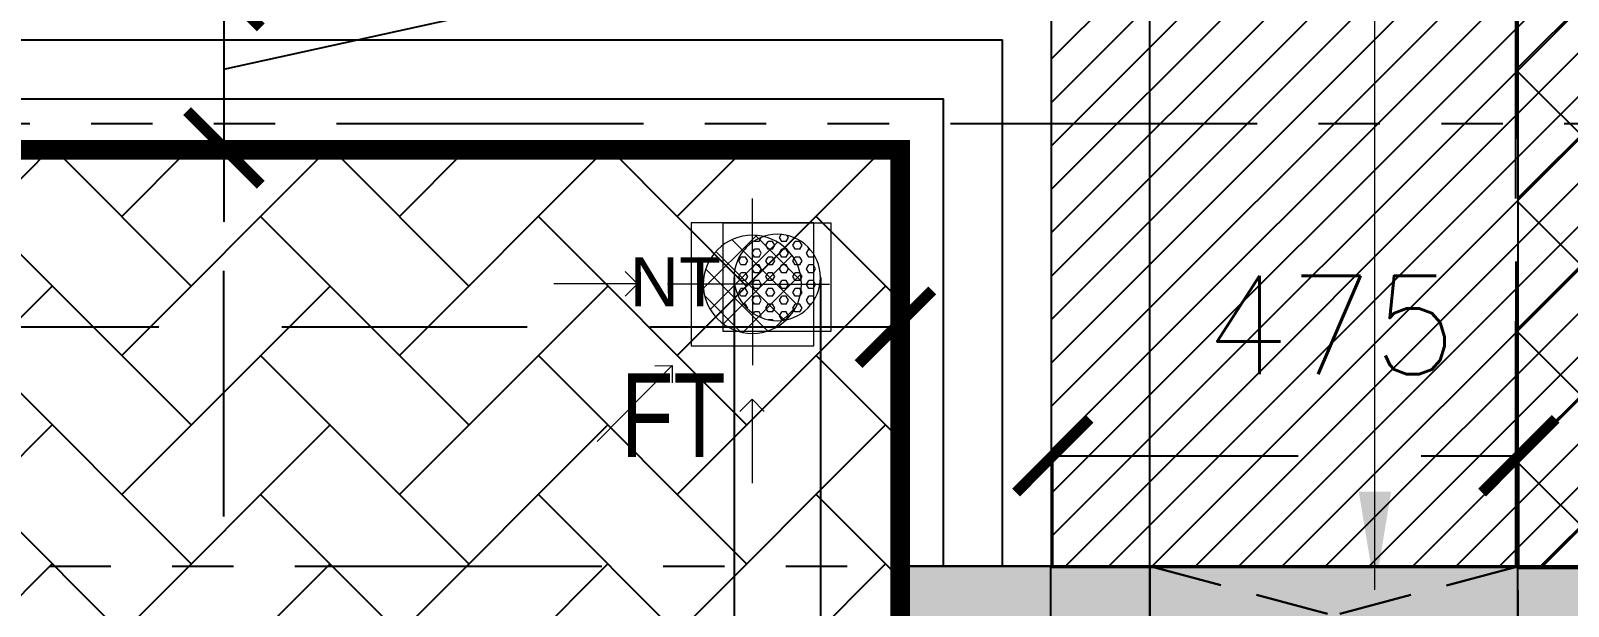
# Model space of a CAD drawing. Header units: millimetres. Extents: x 1135099 to 1230264, y -5736945 to -5695799.
# Drawn here: x 1208237 to 1209802, y -5701131 to -5700545 of the extents above; entities that cross this region are included whole.
import ezdxf

# ---------------------------------------------------------------- set-up
doc = ezdxf.new("R2010")
doc.units = ezdxf.units.MM
doc.header["$LTSCALE"] = 1000
doc.header["$MEASUREMENT"] = 0
for name, pattern in [('$0$AUDIT_D_120904163729-0', [0]), ('$0$PHANTOM2', [1.25, 0.625, -0.125, 0.125, -0.125, 0.125, -0.125]), ('2BHK-A - BACK$1$AUDIT_D_120904163729-0', [0]), ('2BHK-A - BACK$1$HIDDEN', [0.375, 0.25, -0.125]), ('AUDIT_D_120904163729-0', [0]), ('T8(T9 IS SIMILAR) - DIMENSION & TEXTING$0$HIDDEN', [0.375, 0.25, -0.125]), ('T8(T9 IS SIMILAR) - DIMENSION & TEXTING$1$AUDIT_D_120904163729-0', [0]), ('T8(T9 IS SIMILAR) - TYPICAL FLOOR ELEVATION$1$AUDIT_D_120904163729-0', [0]), ('T8(T9 IS SIMILAR)$0$$0$HIDDEN', [0.375, 0.25, -0.125]), ('T8(T9 IS SIMILAR)$0$HIDDEN', [0.375, 0.25, -0.125])]:
    doc.linetypes.add(name, pattern=pattern)
doc.layers.get('0').update_dxf_attribs({"linetype": 'AUDIT_D_120904163729-0'})
for name, color, linetype in [('$0$A-WALL-FEATURES', 6, '$0$AUDIT_D_120904163729-0'), ('2BHK-A - BACK$1$A-DECK SUNK 125', 8, 'Continuous'), ('2BHK-A - BACK$1$A-HATCH -160', 251, '2BHK-A - BACK$1$AUDIT_D_120904163729-0'), ('2BHK-A - BACK$1$ELE 1', 1, 'Continuous'), ('T8(T9 IS SIMILAR) - DIMENSION & TEXTING$0$A-DIMENSIONS', 2, 'T8(T9 IS SIMILAR) - DIMENSION & TEXTING$0$HIDDEN'), ('T8(T9 IS SIMILAR) - DIMENSION & TEXTING$0$A-PLUMBING', 7, 'T8(T9 IS SIMILAR) - DIMENSION & TEXTING$1$AUDIT_D_120904163729-0'), ('T8(T9 IS SIMILAR) - DIMENSION & TEXTING$0$U-TI-NT', 7, 'Continuous'), ('T8(T9 IS SIMILAR) - DIMENSION & TEXTING$0$U-TI-TEXT', 7, 'Continuous'), ('T8(T9 IS SIMILAR) - TYPICAL FLOOR ELEVATION$1$A-WALL HATCH', 252, 'T8(T9 IS SIMILAR) - TYPICAL FLOOR ELEVATION$1$AUDIT_D_120904163729-0'), ('T8(T9 IS SIMILAR) - TYPICAL FLOOR ELEVATION$1$A-WALL-FEATURES', 6, 'T8(T9 IS SIMILAR) - TYPICAL FLOOR ELEVATION$1$AUDIT_D_120904163729-0'), ('T8(T9 IS SIMILAR)$0$S-BEAM', 20, 'T8(T9 IS SIMILAR)$0$$0$HIDDEN'), ('T8_REFUGE COLUMNS$1$A-RCC COLS', 3, 'Continuous'), ('T8_TYPICAL COLUMNS$0$A-RCC COLS', 3, 'Continuous')]:
    doc.layers.add(name, color=color, linetype=linetype)
for name, color, linetype, lineweight in [('2BHK-A - BACK$1$$0$a-TOI-fixtures', 251, 'Continuous', 0), ('2BHK-A - BACK$1$a-TOI-fixtures', 251, 'Continuous', 0), ('2BHK-A - BACK$1$A-WALL- 160', 6, 'Continuous', 30), ('2BHK-A - BACK$1$Ele', 8, 'Continuous', 15), ('T8(T9 IS SIMILAR) - DIMENSION & TEXTING$1$a-Text', 4, 'Continuous', 0), ('T8(T9 IS SIMILAR) - DIMENSION & TEXTING$1$R0-18-10-2014-T1-1st Podium Floor Plan$0$Text', 2, 'Continuous', 0), ('T8(T9 IS SIMILAR)$0$D&W', 8, 'Continuous', 25)]:
    doc.layers.add(name, color=color, linetype=linetype, lineweight=lineweight)
doc.layers.add('A-RERA CARPET AREA', color=30, linetype='Continuous', plot=False)
doc.layers.add('T8(T9 IS SIMILAR) - DIMENSION & TEXTING$0$U-IPD-75mm RWP PIPE', color=7, linetype='Continuous', true_color=0x2a00ff)
doc.layers.add('T8_REFUGE COLUMNS$1$COL-HATCH', color=7, linetype='Continuous', lineweight=25, true_color=0xa3a3a3)
doc.styles.add('2BHK-A - BACK$1$Romans 1', font='romans.shx', dxfattribs={"height": 100})
doc.styles.add('T8(T9 IS SIMILAR) - DIMENSION & TEXTING$0$arial', font='sanss___.ttf')
doc.styles.add('T8(T9 IS SIMILAR) - DIMENSION & TEXTING$0$Romans 1', font='romans.shx', dxfattribs={"height": 100})
doc.styles.add('T8(T9 IS SIMILAR) - DIMENSION & TEXTING$1$ARIAL ARROW', font='swisscl.ttf')
doc.styles.add('T8(T9 IS SIMILAR) - DIMENSION & TEXTING$1$Tahoma', font='tahoma.ttf')
doc.dimstyles.new('2BHK-A - BACK$1$ALPINE S', dxfattribs={"dimscale": 0, "dimtxt": 100, "dimasz": 75, "dimexe": 0, "dimexo": 0, "dimgap": 75, "dimtad": 1, "dimdec": 0, "dimzin": 0, "dimdsep": 46, "dimtxsty": '2BHK-A - BACK$1$Romans 1', "dimblk": '2BHK-A - BACK$1$_ArchTick', "dimcen": 0.09, "dimclrd": 256, "dimclre": 256, "dimclrt": 7, "dimadec": 0, "dimazin": 0, "dimtfac": 1, "dimtdec": 0, "dimtofl": 0, "dimtmove": 1, "dimatfit": 0, "dimldrblk": '2BHK-A - BACK$1$_Open90', "dimfxl": 1, "dimtolj": 1, "dimtzin": 0, "dimarcsym": 0})
doc.dimstyles.new('T8(T9 IS SIMILAR) - DIMENSION & TEXTING$0$ALPINE S', dxfattribs={"dimscale": 0, "dimtxt": 100, "dimasz": 75, "dimexe": 0, "dimexo": 0, "dimgap": 75, "dimtad": 1, "dimdec": 0, "dimzin": 0, "dimdsep": 46, "dimtxsty": 'T8(T9 IS SIMILAR) - DIMENSION & TEXTING$0$Romans 1', "dimblk": 'T8(T9 IS SIMILAR) - DIMENSION & TEXTING$0$_ArchTick', "dimcen": 0.09, "dimclrd": 256, "dimclre": 256, "dimclrt": 7, "dimadec": 0, "dimazin": 0, "dimtfac": 1, "dimtdec": 0, "dimtofl": 0, "dimtmove": 1, "dimatfit": 0, "dimldrblk": 'T8(T9 IS SIMILAR) - DIMENSION & TEXTING$0$_Open90', "dimfxl": 1, "dimtolj": 1, "dimtzin": 0, "dimarcsym": 0})
doc.dimstyles.new('T8(T9 IS SIMILAR) - DIMENSION & TEXTING$1$SAMATA STD', dxfattribs={"dimtxt": 100, "dimasz": 50, "dimexe": 50, "dimexo": 50, "dimgap": 10, "dimtad": 0, "dimdec": 0, "dimrnd": 5, "dimzin": 0, "dimdsep": 46, "dimtxsty": 'T8(T9 IS SIMILAR) - DIMENSION & TEXTING$1$Tahoma', "dimblk": 'T8(T9 IS SIMILAR) - DIMENSION & TEXTING$1$_Origin2', "dimcen": -50, "dimdle": 50, "dimclrd": 7, "dimclre": 7, "dimclrt": 7, "dimadec": 0, "dimazin": 0, "dimtfac": 1, "dimtdec": 0, "dimtmove": 1, "dimatfit": 3, "dimfxl": 150, "dimtfill": 1, "dimtolj": 1, "dimtzin": 0, "dimlwd": -1, "dimlwe": -1, "dimarcsym": 0})

# ---------------------------------------------------------------- blocks, each defined once
blk = doc.blocks.new('T8(T9 IS SIMILAR) - DIMENSION & TEXTING$0$_ArchTick')
at = {"color": 0, "linetype": 'ByBlock', "const_width": 0.15}
blk.add_lwpolyline([(-0.5, -0.5), (0.5, 0.5)], dxfattribs=at)
blk = doc.blocks.new('*D495')
at = {"layer": 'T8(T9 IS SIMILAR) - DIMENSION & TEXTING$0$A-DIMENSIONS', "linetype": 'T8(T9 IS SIMILAR) - DIMENSION & TEXTING$0$HIDDEN', "lineweight": -2, "transparency": 16777216}
for p, q in [((1206347.264499908, -5700900.801888522), (1206347.264499908, -5700846.49999999)), ((1209117.264499895, -5700900.801888522), (1209117.264499895, -5700846.49999999))]:
    blk.add_line(p, q, dxfattribs=at)
at = {"layer": 'T8(T9 IS SIMILAR) - DIMENSION & TEXTING$0$A-DIMENSIONS', "lineweight": -2, "transparency": 16777216}
blk.add_line((1209117.264499895, -5700846.49999999), (1206347.264499908, -5700846.49999999), dxfattribs=at)
at = {"layer": 'T8(T9 IS SIMILAR) - DIMENSION & TEXTING$0$A-DIMENSIONS', "linetype": 'ByBlock', "lineweight": -2, "transparency": 16777216, "xscale": 75, "yscale": 75, "zscale": 75, "rotation": 180}
blk.add_blockref('T8(T9 IS SIMILAR) - DIMENSION & TEXTING$0$_ArchTick', (1206347.264499908, -5700846.49999999), dxfattribs=at)
at = {"layer": 'T8(T9 IS SIMILAR) - DIMENSION & TEXTING$0$A-DIMENSIONS', "linetype": 'ByBlock', "lineweight": -2, "transparency": 16777216, "xscale": 75, "yscale": 75, "zscale": 75}
blk.add_blockref('T8(T9 IS SIMILAR) - DIMENSION & TEXTING$0$_ArchTick', (1209117.264499895, -5700846.49999999), dxfattribs=at)
at = {"layer": 'T8(T9 IS SIMILAR) - DIMENSION & TEXTING$0$A-DIMENSIONS', "color": 7, "linetype": 'ByBlock', "transparency": 16777216, "insert": (1207732.264499902, -5700721.49999999), "char_height": 100, "attachment_point": 5, "style": 'T8(T9 IS SIMILAR) - DIMENSION & TEXTING$0$Romans 1'}
blk.add_mtext('\\A1;2770', dxfattribs=at)
blk = doc.blocks.new('T8(T9 IS SIMILAR) - DIMENSION & TEXTING$0$_Open90')
at = {"color": 0, "linetype": 'ByBlock', "lineweight": -2}
for p, q in [((-0.5, 0.5), (0, 0)), ((0, 0), (-1, 0)), ((0, 0), (-0.5, -0.5))]:
    blk.add_line(p, q, dxfattribs=at)
blk = doc.blocks.new('*D496')
at = {"layer": 'T8(T9 IS SIMILAR) - DIMENSION & TEXTING$0$A-DIMENSIONS', "linetype": 'T8(T9 IS SIMILAR) - DIMENSION & TEXTING$0$HIDDEN', "lineweight": -2, "transparency": 16777216}
for p, q in [((1208406.938178707, -5700664.111937585), (1208433.44779925, -5700664.111937585)), ((1208406.938178707, -5702164.111937593), (1208433.44779925, -5702164.111937593))]:
    blk.add_line(p, q, dxfattribs=at)
at = {"layer": 'T8(T9 IS SIMILAR) - DIMENSION & TEXTING$0$A-DIMENSIONS', "lineweight": -2, "transparency": 16777216}
blk.add_line((1208433.44779925, -5702164.111937593), (1208433.44779925, -5700664.111937585), dxfattribs=at)
at = {"layer": 'T8(T9 IS SIMILAR) - DIMENSION & TEXTING$0$A-DIMENSIONS', "linetype": 'ByBlock', "lineweight": -2, "transparency": 16777216, "xscale": 75, "yscale": 75, "zscale": 75}
for p, rotation in [((1208433.44779925, -5700664.111937585), 90), ((1208433.44779925, -5702164.111937593), 270)]:
    blk.add_blockref('T8(T9 IS SIMILAR) - DIMENSION & TEXTING$0$_ArchTick', p, dxfattribs=dict(at, rotation=rotation))
at = {"layer": 'T8(T9 IS SIMILAR) - DIMENSION & TEXTING$0$A-DIMENSIONS', "color": 7, "linetype": 'ByBlock', "transparency": 16777216, "insert": (1208308.447799251, -5701414.111937589), "char_height": 100, "attachment_point": 5, "rotation": 90, "style": 'T8(T9 IS SIMILAR) - DIMENSION & TEXTING$0$Romans 1'}
blk.add_mtext('\\A1;1500', dxfattribs=at)
blk = doc.blocks.new('T8(T9 IS SIMILAR) - DIMENSION & TEXTING$0$NT')
at = {"layer": 'T8(T9 IS SIMILAR) - DIMENSION & TEXTING$1$a-Text', "lineweight": 0, "ltscale": 0.001}
h = blk.add_hatch(dxfattribs=at)
h.set_pattern_fill('HEX', color=6, scale=2, angle=90.00000000000021, style=0)
h.set_pattern_definition([(90, (757.1848381318187, 130.3927627440407), (-0.0099762825620995, -1.33e-14), [0.0057598094213205, -0.011519618842641]), (210.0000000001378, (757.1848381318187, 130.3927627440407), (0.0049881412810613, -0.0086397141341246), [0.0057598094213098, -0.0115196188426197]), (150.0000000000154, (757.1848381318187, 130.3985225534616), (-0.0049881412810382, -0.0086397141341379), [0.0057598094213098, -0.0115196188426196])])
h.paths.add_polyline_path([(756.5956708189032, 132.150406642962, -1), (756.5956708189032, 132.2604066429589, -1)])
at = {"layer": 'T8(T9 IS SIMILAR) - DIMENSION & TEXTING$1$a-Text', "color": 6, "lineweight": 0}
for p, q in [((756.5266112977722, 132.1370243560172), (756.5266112977707, 132.2745243560161)), ((756.5266112977707, 132.2745243560161), (756.6641112977695, 132.2745243560161)), ((756.6641112977695, 132.2745243560161), (756.6641112977695, 132.1370243560172)), ((756.6641112977695, 132.1370243560172), (756.5266112977722, 132.1370243560172))]:
    blk.add_line(p, q, dxfattribs=at)
blk.add_circle((756.5956708189032, 132.2054066429605), 0.0549999999997885, dxfattribs=at)
blk = doc.blocks.new('T8(T9 IS SIMILAR) - DIMENSION & TEXTING$0$A$C77D62699')
at = {"layer": 'T8(T9 IS SIMILAR) - DIMENSION & TEXTING$0$U-IPD-75mm RWP PIPE', "linetype": 'ByBlock', "elevation": -0.02432551863291288}
for points in [[(1500.653876790544, 13078.09283041116), (1500.653876790544, 11903.57590013929)], [(1588.653876790544, 13078.09283041116), (1588.653876790544, 11903.57590013929)]]:
    blk.add_lwpolyline(points, dxfattribs=at)
at = {"layer": 'T8(T9 IS SIMILAR) - DIMENSION & TEXTING$0$U-TI-NT', "color": 8, "lineweight": 0, "xscale": -800.000000005728, "yscale": 800.000000005728, "zscale": 800.000000005728, "rotation": 90.00056300171119}
blk.add_blockref('T8(T9 IS SIMILAR) - DIMENSION & TEXTING$0$NT', (107303.0315981959, 618355.6687256088, -0.02432551863291288), dxfattribs=at)
at = {"layer": 'T8(T9 IS SIMILAR) - DIMENSION & TEXTING$0$U-TI-TEXT', "style": 'T8(T9 IS SIMILAR) - DIMENSION & TEXTING$0$arial'}
blk.add_text('NT', height=50, dxfattribs=at).set_placement((1394.226140715647, 13048.66943051387, -0.4442080228289267))
blk = doc.blocks.new('T8(T9 IS SIMILAR) - DIMENSION & TEXTING$1$_Origin2')
at = {"color": 0, "linetype": 'ByBlock', "lineweight": -2}
blk.add_line((-0.5, 0), (-1, 0), dxfattribs=at)
for radius in [0.5, 0.25]:
    blk.add_circle((0, 0), radius, dxfattribs=at)
blk = doc.blocks.new('*D339')
at = {"layer": 'T8(T9 IS SIMILAR) - DIMENSION & TEXTING$0$A-DIMENSIONS', "linetype": 'T8(T9 IS SIMILAR) - DIMENSION & TEXTING$0$HIDDEN', "lineweight": -2, "transparency": 16777216}
for p, q in [((1209277.516786263, -5701089.863253382), (1209277.516786263, -5700977.305787343)), ((1209752.069074491, -5701089.863253382), (1209752.069074491, -5700977.305787343))]:
    blk.add_line(p, q, dxfattribs=at)
at = {"layer": 'T8(T9 IS SIMILAR) - DIMENSION & TEXTING$0$A-DIMENSIONS', "lineweight": -2, "transparency": 16777216}
blk.add_line((1209277.516786263, -5700977.305787343), (1209752.069074491, -5700977.305787343), dxfattribs=at)
at = {"layer": 'T8(T9 IS SIMILAR) - DIMENSION & TEXTING$0$A-DIMENSIONS', "linetype": 'ByBlock', "lineweight": -2, "transparency": 16777216, "xscale": 75, "yscale": 75, "zscale": 75, "rotation": 180}
blk.add_blockref('T8(T9 IS SIMILAR) - DIMENSION & TEXTING$0$_ArchTick', (1209277.516786263, -5700977.305787343), dxfattribs=at)
at = {"layer": 'T8(T9 IS SIMILAR) - DIMENSION & TEXTING$0$A-DIMENSIONS', "linetype": 'ByBlock', "lineweight": -2, "transparency": 16777216, "xscale": 75, "yscale": 75, "zscale": 75}
blk.add_blockref('T8(T9 IS SIMILAR) - DIMENSION & TEXTING$0$_ArchTick', (1209752.069074491, -5700977.305787343), dxfattribs=at)
at = {"layer": 'T8(T9 IS SIMILAR) - DIMENSION & TEXTING$0$A-DIMENSIONS', "color": 7, "linetype": 'ByBlock', "transparency": 16777216, "insert": (1209560.680792208, -5700844.269399815), "char_height": 100, "attachment_point": 5, "style": 'T8(T9 IS SIMILAR) - DIMENSION & TEXTING$0$Romans 1'}
blk.add_mtext('\\A1;475', dxfattribs=at)
blk = doc.blocks.new('*D274')
at = {"layer": 'T8(T9 IS SIMILAR) - DIMENSION & TEXTING$0$A-DIMENSIONS', "lineweight": -2, "transparency": 16777216}
for p, q in [((1208972.254808765, -5700465.162266137), (1208972.254808765, -5700072.30512328)), ((1208433.44779925, -5700503.959765959), (1208433.44779925, -5700428.959765959)), ((1208433.44779925, -5700584.035851772), (1208972.254808765, -5700465.162266137)), ((1208433.44779925, -5700503.959765959), (1208433.44779925, -5700664.111937585)), ((1208433.44779925, -5700664.111937585), (1208433.44779925, -5700739.111937585))]:
    blk.add_line(p, q, dxfattribs=at)
at = {"layer": 'T8(T9 IS SIMILAR) - DIMENSION & TEXTING$0$A-DIMENSIONS', "linetype": 'T8(T9 IS SIMILAR) - DIMENSION & TEXTING$0$HIDDEN', "lineweight": -2, "transparency": 16777216}
for p, q in [((1208405.293136409, -5700503.959765959), (1208433.44779925, -5700503.959765959)), ((1208405.293136409, -5700664.111937585), (1208433.44779925, -5700664.111937585))]:
    blk.add_line(p, q, dxfattribs=at)
at = {"layer": 'T8(T9 IS SIMILAR) - DIMENSION & TEXTING$0$A-DIMENSIONS', "linetype": 'ByBlock', "lineweight": -2, "transparency": 16777216, "xscale": 75, "yscale": 75, "zscale": 75}
for p, rotation in [((1208433.44779925, -5700503.959765959), 270), ((1208433.44779925, -5700664.111937585), 90)]:
    blk.add_blockref('T8(T9 IS SIMILAR) - DIMENSION & TEXTING$0$_ArchTick', p, dxfattribs=dict(at, rotation=rotation))
at = {"layer": 'T8(T9 IS SIMILAR) - DIMENSION & TEXTING$0$A-DIMENSIONS', "color": 7, "linetype": 'ByBlock', "transparency": 16777216, "insert": (1208847.254808766, -5700268.733694709), "char_height": 100, "attachment_point": 5, "rotation": 90, "style": 'T8(T9 IS SIMILAR) - DIMENSION & TEXTING$0$Romans 1'}
blk.add_mtext('\\A1;160', dxfattribs=at)
blk = doc.blocks.new('T8_REFUGE COLUMNS')
at = {"layer": 'T8_REFUGE COLUMNS$1$COL-HATCH', "linetype": 'ByBlock'}
h = blk.add_hatch(color=256, dxfattribs=at)
h.dxf.hatch_style = 1
h.paths.add_polyline_path([(1210052.069074492, -5701089.863253396), (1209752.069074491, -5701089.863253396), (1209752.069074491, -5705299.863253396), (1210052.069074492, -5705299.863253396)])
at = {"layer": 'T8_REFUGE COLUMNS$1$A-RCC COLS', "linetype": 'ByBlock'}
blk.add_lwpolyline([(1210052.069074492, -5701089.863253396), (1209752.069074491, -5701089.863253396), (1209752.069074491, -5705299.863253396), (1210052.069074492, -5705299.863253396)], close=True, dxfattribs=at)
blk = doc.blocks.new('T8_TYPICAL COLUMNS')
at = {"layer": 'T8_TYPICAL COLUMNS$0$A-RCC COLS', "linetype": 'ByBlock'}
blk.add_blockref('T8_REFUGE COLUMNS', (0, 0), dxfattribs=at)
blk = doc.blocks.new('2BHK-A - BACK$1$$0$Type-A-First Floor Plan-bottom-up$0$FLOOR TRAP-flat-6')
h = blk.add_hatch()
h.set_pattern_fill('ACET-2D-_USER', color=0, scale=20, angle=45, style=0, double=1, pattern_type=0)
h.set_pattern_definition([(45, (-789896.9811593808, 5385770.065510595), (-14.14213562373095, 14.14213562373095), []), (135, (-789896.9811593808, 5385770.065510595), (-14.14213562373095, -14.14213562373095), [])])
edge = h.paths.add_edge_path()
edge.add_arc((150, 150), 50, 0, 360)
at = {"color": 0}
for q in [(150, 228.6066128518432), (67.63823741476517, 150), (237.4005553793395, 150), (150, 63.56981365382671)]:
    blk.add_line((150, 150), q, dxfattribs=at)
blk.add_lwpolyline([(87.5, 212.5), (212.5, 212.5), (212.5, 87.5), (87.5, 87.5)], close=True, dxfattribs=at)
blk.add_circle((150, 150), 50, dxfattribs=at)
blk = doc.blocks.new('2BHK-A - BACK$1$_ArchTick')
at = {"color": 0, "linetype": 'ByBlock', "const_width": 0.15}
blk.add_lwpolyline([(-0.5, -0.5), (0.5, 0.5)], dxfattribs=at)
blk = doc.blocks.new('2BHK-A - BACK$1$_Open90')
at = {"color": 0, "linetype": 'ByBlock', "lineweight": -2}
for p, q in [((0, 0), (-1, 0)), ((-0.5, 0.5), (0, 0)), ((0, 0), (-0.5, -0.5))]:
    blk.add_line(p, q, dxfattribs=at)
blk = doc.blocks.new('T8(T9 IS SIMILAR) - TYPICAL FLOOR ELEVATION')
at = {"layer": 'T8(T9 IS SIMILAR) - TYPICAL FLOOR ELEVATION$1$A-WALL HATCH', "linetype": 'ByBlock'}
h = blk.add_hatch(dxfattribs=at)
h.set_pattern_fill('ANSI37', color=256, scale=750)
h.set_pattern_definition([(45, (-0.09906251262873411, -0.2132373675704002), (-66.29126073623883, 66.29126073623884), []), (135, (-0.09906251262873411, -0.2132373675704002), (-66.29126073623884, -66.29126073623883), [])])
h.paths.add_polyline_path([(1186632.270271153, -5709913.926917016), (1186432.270271163, -5709913.926917016), (1186432.270271158, -5708154.182094662), (1186632.270271149, -5708154.182094662)])
h.paths.add_polyline_path([(1190032.270271164, -5708154.020326458), (1190232.640542442, -5708154.020326458), (1190232.640542442, -5709913.688332424), (1190032.270271164, -5709913.688332424)])
h.paths.add_polyline_path([(1202792.264499908, -5700405.793153533), (1202592.264499908, -5700405.793153533), (1202592.264499908, -5701090.314303479), (1202792.264499908, -5701090.314303479)])
h.paths.add_polyline_path([(1209952.165437395, -5700405.793153533), (1209752.165437395, -5700405.793153533), (1209752.165437395, -5701092.027540846), (1209952.165437395, -5701092.027540846)])
h.paths.add_polyline_path([(1222512.060603627, -5708154.020326458), (1222311.69033235, -5708154.020326458), (1222311.69033235, -5709913.688332424), (1222512.060603627, -5709913.688332424)])
h.paths.add_polyline_path([(1225912.060603638, -5709913.926917016), (1226112.060603628, -5709913.926917016), (1226112.060603633, -5708154.182094662), (1225912.060603643, -5708154.182094662)])
h.paths.add_polyline_path([(1209852.264499908, -5729369.145750324), (1210052.287222716, -5729369.145750324), (1210052.287222716, -5728684.240902754), (1209852.264499908, -5728684.240902754)])
h.paths.add_polyline_path([(1202692.066374884, -5729369.145750324), (1202492.043652075, -5729369.145750324), (1202492.043652075, -5728684.240902754), (1202692.066374884, -5728684.240902754)])
at = {"layer": 'T8(T9 IS SIMILAR) - TYPICAL FLOOR ELEVATION$1$A-WALL-FEATURES', "linetype": 'ByBlock'}
blk.add_lwpolyline([(1203167.264499921, -5701090.314303478), (1203167.264499921, -5700405.793153535), (1209377.264499896, -5700405.793153532), (1209377.264499896, -5701090.314303478)], dxfattribs=at)
blk.add_lwpolyline([(1209952.264499908, -5700405.793153533), (1209752.264499908, -5700405.793153533), (1209752.264499908, -5701092.027540846), (1209952.264499908, -5701092.027540846)], close=True, dxfattribs=at)
blk = doc.blocks.new('T8(T9 IS SIMILAR) - DIMENSION & TEXTING')
at = {"layer": 'T8(T9 IS SIMILAR) - DIMENSION & TEXTING$0$A-PLUMBING', "linetype": 'ByBlock'}
blk.add_blockref('T8(T9 IS SIMILAR) - DIMENSION & TEXTING$0$A$C77D62699', (1207452.264499907, -5713874.029783056), dxfattribs=at)
at = {"layer": 'T8(T9 IS SIMILAR) - DIMENSION & TEXTING$1$R0-18-10-2014-T1-1st Podium Floor Plan$0$Text', "linetype": 'ByBlock', "style": 'T8(T9 IS SIMILAR) - DIMENSION & TEXTING$1$ARIAL ARROW'}
blk.add_text('FT', height=85, dxfattribs=at).set_placement((1208837.876076123, -5700978.586068667))
at = {"layer": 'T8(T9 IS SIMILAR) - DIMENSION & TEXTING$0$A-DIMENSIONS', "linetype": 'ByBlock'}
dim = blk.add_linear_dim(base=(1208433.44779925, -5700664.111937585), p1=(1208405.293136409, -5700503.959765959, -0.6392889634662424), p2=(1208405.293136409, -5700664.111937585), angle=90, dimstyle='T8(T9 IS SIMILAR) - DIMENSION & TEXTING$0$ALPINE S', override={"dimscale": 1, "dimfxl": 5, "dimarcsym": 1}, dxfattribs=at)
dim.commit()
dim.dimension.update_dxf_attribs({"geometry": '*D274', "text_midpoint": (1208972.254808766, -5700390.162266137), "dimtype": 128})
for base, p1, p2, angle, picture, middle in [((1208433.44779925, -5700664.111937585), (1208406.938178707, -5702164.111937593, -0.6392889623530209), (1208406.938178707, -5700664.111937585), 270, '*D496', (1208308.447799251, -5701414.111937589)), ((1206347.264499908, -5700846.49999999), (1209117.264499895, -5700900.801888522), (1206347.264499908, -5700900.801888522), 180, '*D495', (1207732.264499902, -5700721.49999999))]:
    dim = blk.add_linear_dim(base=base, p1=p1, p2=p2, angle=angle, dimstyle='T8(T9 IS SIMILAR) - DIMENSION & TEXTING$0$ALPINE S', override={"dimscale": 1, "dimfxl": 5, "dimarcsym": 1}, dxfattribs=at)
    dim.commit()
    dim.dimension.update_dxf_attribs({"geometry": picture, "text_midpoint": middle})
dim = blk.add_linear_dim(base=(1209752.069074491, -5700977.305787343), p1=(1209277.516786263, -5701089.863253382), p2=(1209752.069074491, -5701089.863253382), dimstyle='T8(T9 IS SIMILAR) - DIMENSION & TEXTING$0$ALPINE S', override={"dimscale": 1, "dimfxl": 5, "dimarcsym": 1}, dxfattribs=at)
dim.commit()
dim.dimension.update_dxf_attribs({"geometry": '*D339', "text_midpoint": (1209560.680792208, -5700969.269399815), "dimtype": 128})
at = {"layer": 'T8(T9 IS SIMILAR) - DIMENSION & TEXTING$1$R0-18-10-2014-T1-1st Podium Floor Plan$0$Text'}
blk.add_leader([(1209605.562764237, -5701113.903631757), (1209605.535559453, -5700814.670726864), (1209605.562764237, -5700332.895355267)], dimstyle='T8(T9 IS SIMILAR) - DIMENSION & TEXTING$1$SAMATA STD', override={"dimscale": 1, "dimasz": 100, "dimclrd": 2, "dimfxlon": 1, "dimarcsym": 1}, dxfattribs=at)
blk = doc.blocks.new('2BHK-A - BACK$1$A$C1DA736AB')
at = {"color": 0, "linetype": 'ByBlock'}
for points in [[(117.0387634050567, 0.417050295509398, -1.444221873203588e-07), (202.2607585566584, 0.417050295509398, -1.444221873203588e-07)], [(81.71770091936924, -82.77827512752265, -1.444221873203588e-07), (158.1694625304081, -159.9498260067776, -1.444221873203588e-07)], [(0.4170502950437367, -117.0387634048238, -1.444221873203588e-07), (0.4170502950437367, -202.2607585564256, -1.444221873203588e-07)]]:
    blk.add_leader(points, dimstyle='2BHK-A - BACK$1$ALPINE S', override={"dimscale": 1, "dimasz": 25, "dimtad": 0, "dimfxl": 5, "dimtfill": 1, "dimarcsym": 1}, dxfattribs=at)
blk = doc.blocks.new('2BHK-A - BACK')
at = {"layer": '2BHK-A - BACK$1$A-DECK SUNK 125'}
h = blk.add_hatch(dxfattribs=at)
h.set_pattern_fill('AR-HBONE', color=256, scale=25)
h.set_pattern_definition([(45.00000000000001, (54492.58292267658, 14880.84524511546), (1.110223024625157e-14, 141.4213562373095), [299.9999999999999, -99.99999999999997]), (135, (54563.29360080138, 14951.55592324026), (1.110223024625157e-14, 141.4213562373095), [299.9999999999996, -99.9999999999999])])
h.paths.add_polyline_path([(1206197.06875511, -5702164.293929083), (1206197.069074492, -5700664.318730014), (1203427.069074492, -5700664.318730014), (1203427.069074492, -5702164.318730015)])
at = {"layer": '2BHK-A - BACK$1$A-HATCH -160', "linetype": 'ByBlock'}
h = blk.add_hatch(dxfattribs=at)
h.set_pattern_fill('ZIGZAG', color=256, scale=250)
h.set_pattern_definition([(9.213864076586625e-15, (-0.2196756601333618, 0.4506648145616055), (31.25, 31.25), [31.25, -31.25]), (90, (31.03032433986664, 0.4506648145616055), (-31.25, 31.25), [31.25, -31.25])])
h.paths.add_polyline_path([(1196642.148534545, -5706299.863638652), (1198342.174211463, -5706299.863638652), (1198342.174211463, -5706399.863638652), (1196642.148534545, -5706399.863638652)])
h.paths.add_polyline_path([(1199382.615027393, -5705299.86422943), (1199382.615000656, -5705199.864229431), (1201592.160154123, -5705199.863638652), (1201592.160154119, -5705299.863898433), (1200442.076684907, -5705299.863638652), (1200442.076684907, -5705399.863638652), (1200342.076684907, -5705399.863638652), (1200342.076623334, -5705299.863638652)])
h.paths.add_polyline_path([(1200442.076684907, -5706399.863638652), (1201341.803947466, -5706399.863638652), (1201341.803947466, -5706299.863638652), (1200442.076684907, -5706299.863638652)])
h.paths.add_polyline_path([(1202091.803947466, -5706299.863638652), (1202691.825693698, -5706299.863638652), (1202691.825693698, -5706399.863638652), (1202091.803947466, -5706399.863638652)])
h.paths.add_polyline_path([(1204892.10168518, -5708749.549002734), (1204992.10168518, -5708749.549002734), (1204992.10168518, -5707999.862840199), (1204892.10168518, -5707999.862840199)])
h.paths.add_polyline_path([(1204892.10168518, -5709649.549002734), (1204992.10168518, -5709649.549002734), (1204992.10168518, -5710549.458170664), (1204892.10168518, -5710549.458170664)])
h.paths.add_polyline_path([(1200142.009916547, -5708600.549002734), (1200257.04415127, -5708600.548921878), (1200257.078487647, -5708700.548997131), (1200041.97528425, -5708700.549002734), (1200042.011395569, -5708099.864001459), (1200142.011395437, -5708099.862502276)])
h.paths.add_polyline_path([(1202792.069074491, -5701189.863638652), (1203427.101685192, -5701189.863638652), (1203427.101685192, -5701089.863638652), (1202792.069074491, -5701089.863638652)])
at = {"layer": '2BHK-A - BACK$1$A-WALL- 160', "color": 5, "linetype": '2BHK-A - BACK$1$HIDDEN', "ltscale": 0.3}
for p, q in [((1202792.069074491, -5701089.863253386), (1202792.147553284, -5701089.863253386)), ((1203167.069074491, -5701089.863253386), (1202792.366469291, -5701190.314303469)), ((1202792.264499908, -5701090.31430347), (1203167.069074491, -5701189.863253386))]:
    blk.add_line(p, q, dxfattribs=at)
at = {"layer": '2BHK-A - BACK$1$A-WALL- 160', "linetype": 'ByBlock'}
blk.add_lwpolyline([(1202792.147553284, -5701089.863253386), (1203427.069074492, -5701089.863253386), (1203427.069074492, -5701189.863253386), (1202792.069074491, -5701189.863253386)], dxfattribs=at)
at = {"layer": '2BHK-A - BACK$1$A-WALL- 160', "color": 5, "linetype": '2BHK-A - BACK$1$HIDDEN', "ltscale": 0.3}
blk.add_lwpolyline([(1203167.069074491, -5701189.863253386), (1202792.069074491, -5701189.863253386), (1202792.069074491, -5701089.863253386), (1203167.069074491, -5701089.863253386)], close=True, dxfattribs=at)
at = {"layer": '2BHK-A - BACK$1$Ele'}
for p, q in [((1203267.069074491, -5701089.863253386), (1203267.069074492, -5700504.318730014)), ((1206192.10168518, -5700664.318730014), (1203427.069074492, -5700664.318730014)), ((1203427.069074492, -5702164.318730015), (1203427.069074492, -5700664.318730014))]:
    blk.add_line(p, q, dxfattribs=at)
at = {"layer": '2BHK-A - BACK$1$ELE 1'}
for p, q in [((1206192.10168518, -5700554.318732446), (1203317.069076924, -5700554.318732446)), ((1203317.069076923, -5701089.644588234), (1203317.069076924, -5700554.318732446)), ((1206192.10168518, -5700614.318727583), (1203377.06907206, -5700614.318727583)), ((1203377.06907206, -5701089.644588234), (1203377.06907206, -5700614.318727583))]:
    blk.add_line(p, q, dxfattribs=at)
at = {"layer": '2BHK-A - BACK$1$$0$a-TOI-fixtures', "extrusion": (0, 0, -1), "xscale": -1, "zscale": -1, "rotation": 270}
blk.add_blockref('2BHK-A - BACK$1$$0$Type-A-First Floor Plan-bottom-up$0$FLOOR TRAP-flat-6', (-1203721.603341964, -5700953.059534828), dxfattribs=at)
at = {"layer": '2BHK-A - BACK$1$a-TOI-fixtures'}
blk.add_blockref('2BHK-A - BACK$1$A$C1DA736AB', (1203571.603341964, -5700803.059534828), dxfattribs=at)
blk = doc.blocks.new('T8(T9 IS SIMILAR)')
at = {"layer": 'T8(T9 IS SIMILAR)$0$D&W', "linetype": 'ByBlock', "xscale": -1}
blk.add_blockref('2BHK-A - BACK', (2412544.585860755, 0), dxfattribs=at)
at = {"layer": 'T8(T9 IS SIMILAR)$0$D&W', "linetype": 'ByBlock'}
blk.add_blockref('T8(T9 IS SIMILAR) - TYPICAL FLOOR ELEVATION', (1.862645149230957e-09, 0), dxfattribs=at)
at = {"layer": 'T8(T9 IS SIMILAR)$0$S-BEAM', "linetype": 'T8(T9 IS SIMILAR)$0$HIDDEN'}
blk.add_line((1209276.587657674, -5701089.427968273, 2.333485789806672), (1209767.791863515, -5701089.505733827, 1.836882785810799), dxfattribs=at)
at = {"layer": 'T8(T9 IS SIMILAR)$0$S-BEAM'}
blk.add_line((1209276.702456101, -5701289.521169374, 2.333485789806672), (1209276.696620985, -5701089.522316257, 2.333485789806672), dxfattribs=at)
at = {"layer": 'T8(T9 IS SIMILAR)$0$S-BEAM', "elevation": -647.2449503243035}
blk.add_lwpolyline([(1209950.281717076, -5701090.698286006), (1209750.276510551, -5701090.698286006), (1209750.276510551, -5700404.87350137), (1209950.281717076, -5700404.87350137)], close=True, dxfattribs=at)
blk.add_lwpolyline([(1209750.281717076, -5700404.875019381), (1209750.281717076, -5700990.698286006), (1209750.281717076, -5701090.698286006), (1209950.281717076, -5701090.698286006), (1209950.281717076, -5700404.87350134)], dxfattribs=at)
at = {"layer": 'T8(T9 IS SIMILAR)$0$D&W', "linetype": 'ByBlock'}
blk.add_blockref('T8_TYPICAL COLUMNS', (1.862645149230957e-09, 0), dxfattribs=at)

msp = doc.modelspace()

# ---------------------------------------------------------------- hatches: boundary and pattern name
at = {"linetype": 'ByBlock'}
h = msp.add_hatch(dxfattribs=at)
h.set_pattern_fill('ANSI31', color=8, scale=250)
h.set_pattern_definition([(45, (54491.40618763235, 29563.62738258485), (-22.09708691207961, 22.09708691207961), [])])
h.paths.add_polyline_path([(1210251.38318113, -5700105.79315353), (1202290.892339441, -5700105.793153536), (1202290.892339441, -5701090.636568455), (1202490.892339441, -5701090.636568455), (1203265.892339454, -5701090.417903303), (1203265.892339454, -5700505.638399035), (1209275.892339429, -5700505.63839903), (1209275.892339429, -5701090.636568455), (1210251.38318113, -5701091.60913858)])

# ---------------------------------------------------------------- linework, layer by layer
at = {"layer": '$0$A-WALL-FEATURES', "color": 1, "linetype": '$0$PHANTOM2', "ltscale": 0.5, "elevation": -0.7424112093168231}
msp.add_lwpolyline([(1199130.696917372, -5701889.491208676), (1199130.69691737, -5701089.65646097), (1213410.696917371, -5701089.65646097), (1213410.696917365, -5701889.491208674), (1213860.696917368, -5701889.491208674), (1213860.696917374, -5700639.65646097), (1198680.69691737, -5700639.65646097), (1198680.696917372, -5701889.491208676)], close=True, dxfattribs=at)
at = {"layer": 'A-RERA CARPET AREA', "const_width": 20, "elevation": 0.5532305416343519}
msp.add_lwpolyline([(1206357.174898675, -5701966.049343725), (1206557.176086119, -5701966.048646169), (1206557.176661863, -5702166.048109762), (1209122.100502276, -5702165.959971062), (1209122.100502276, -5700665.960166642), (1206357.168781003, -5700666.091338906)], close=True, dxfattribs=at)

# ---------------------------------------------------------------- next in the draw order: block references
at = {"linetype": 'ByBlock'}
msp.add_blockref('T8(T9 IS SIMILAR)', (-1.37216046708636, 0.2067924262955785, -0.6392889634667603), dxfattribs=at)

# ---------------------------------------------------------------- next in the draw order: block references
msp.add_blockref('T8(T9 IS SIMILAR) - DIMENSION & TEXTING', (0, 0), dxfattribs=at)

# ---------------------------------------------------------------- next in the draw order: linework, layer by layer
msp.add_lwpolyline([(1210251.38318113, -5700105.79315353), (1202290.892339441, -5700105.793153536), (1202290.892339441, -5701090.636568455), (1202490.892339441, -5701090.636568455), (1203265.892339454, -5701090.417903303), (1203265.892339454, -5700505.638399035), (1209275.892339429, -5700505.63839903), (1209275.892339429, -5701090.636568455), (1210251.38318113, -5701091.60913858)], close=True, dxfattribs=at)

doc.saveas('drawing.dxf')
